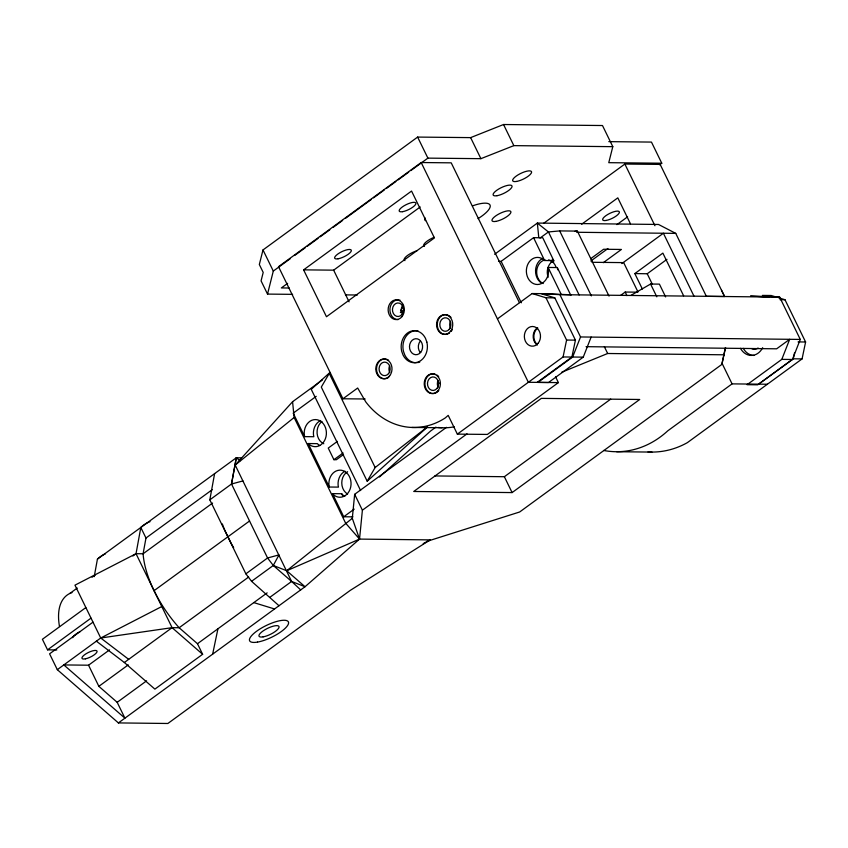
<?xml version="1.0" encoding="UTF-8"?>
<svg xmlns="http://www.w3.org/2000/svg" width="848" height="848" viewBox="0 0 848 848"><rect width="100%" height="100%" fill="white"/><g stroke="black" fill="none" stroke-linecap="round" stroke-linejoin="round"><path stroke-width="1.27" d="M446.493 427.339L354.655 494.32L352.302 518.308L359.541 539.095L305.036 586.731L118.402 722.92L57.314 669.676L49.587 653.829L92.994 622.156M354.655 494.32L362.393 510.199L359.541 539.095L286.709 570.746L273.289 565.478L267.576 557.984L231.515 484.007L236.306 457.782L241.521 457.846M278.992 605.726L251.58 581.315L245.867 573.82L209.816 499.843L231.515 484.007L236.306 457.782L240.101 460.75M94.223 576.629L97.425 559.139L236.306 457.782M96.375 641.173L124.349 662.511L154.887 689.127L202.63 654.285L172.091 627.668L136.03 553.691L140.821 527.467A105.247 51.484 53.9 0 1 150.022 521.679M140.821 527.467L145.973 538.035L143.1 553.765A81.631 39.93 53.9 0 0 179.151 627.743L197.478 643.717L202.63 654.285M209.816 499.843L214.608 473.629M426.565 541.48L519.633 512.001L721.849 364.417L725.591 347.532M212.647 654.147L217.936 628.781M519.379 302.609L451.221 162.837L421.18 162.53L278.515 266.675L342.942 398.772L357.665 388.024L365.827 401.984A80.793 66.176 -89.4 0 0 445.285 417.916L448.2 415.372L457.348 434.123L563.072 356.955L566.591 340.048L545.974 297.775L532.141 293.546L497.437 318.88M537.187 382.384L571.902 357.04L575.432 340.133L554.815 297.871L540.982 293.631L532.141 293.546M721.849 364.417L725.294 347.934M758.578 384.155L793.283 358.81L794.544 352.779M648.042 451.952A102.905 84.291 -89.4 0 0 687.378 442.635L802.081 358.905L805.6 341.998L784.983 299.726L778.697 297.807M608.8 141.648L651.465 142.082L661.769 163.219L608.769 162.678L612.797 146.662L602.483 125.525L503.542 124.518L470.629 137.62L417.619 137.079L262.997 249.948L259.329 264.512L263.198 272.431L261.078 280.879L267.523 294.097L292.613 294.351M267.523 294.097L273.3 271.084L290.355 258.619M591.13 337.08L583.254 357.146L548.497 382.512L537.897 382.395L572.654 357.029L580.53 336.963L559.913 294.669L541.745 293.609L570.513 294.786M779.662 297.129L750.607 296.153L779.662 297.129L800.279 339.423L792.414 359.488L757.688 384.812L747.088 384.695L781.803 359.372L789.679 339.306L776.651 348.814L586.053 346.673M251.58 581.315L273.289 565.478L278.981 554.899L267.576 557.984L245.867 573.82M375.145 467.513L329.257 373.406L321.297 387.101L367.195 481.208L375.145 467.513L427.222 427.053M300.69 589.89L291.606 581.452L235.203 465.064L292.581 401.719L322.516 379.872M329.914 372.505L311.237 389.306L360.623 490.568M367.195 481.208L427.297 427.116M379.469 477L430.583 431.007L435.936 427.106M235.203 465.064L294.118 417.492L292.581 401.719M294.627 255.502L305.291 247.722M307.421 246.164L318.085 238.373M320.215 236.815L329.808 229.797M333.01 227.465L342.603 220.448M345.804 218.116L371.382 199.418M373.523 197.86L384.176 190.069M386.317 188.51L395.91 181.504M398.041 179.946L408.704 172.155M410.835 170.596L427.89 158.131L480.901 158.671L513.846 145.633L612.797 146.662M303.605 269.855L411.556 191.054L434.42 237.938L326.469 316.739L303.605 269.855L333.646 270.162L420.216 206.965M287.631 283.349L281.356 287.938L289.263 288.013M400.362 312.562L403.574 310.22M494.596 254.283L537.356 223.077L658.514 224.466L675.75 233.38L706.352 296.312M543.632 223.342L624.859 164.046L660.157 164.406L724.574 296.503L706.278 296.312M316.23 396.334L293.207 413.146L304.655 436.635L313.845 436.72L313.431 434.462A13.557 11.098 -89.4 0 1 320.682 420.513M498.497 261.343L501.126 261.364L533.583 237.673L542.762 237.769L553.765 260.622L544.586 260.527A13.557 11.098 -89.4 0 0 527.392 265.297A13.557 11.098 -89.4 0 0 535.544 284.313A13.557 11.098 -89.4 0 0 548.518 269.706L548.105 267.459L557.295 267.544L570.905 295.464M69.822 593.462L77.242 588.056M92.061 577.234L95.23 574.923M145.973 538.035L212.276 489.656M659.638 164.788L661.769 163.219M581.643 224.254L617.81 197.849L630.424 223.724M132.86 556.012L136.03 553.691L143.1 553.765L212.604 503.044M85.807 607.603L42.4 639.275L47.552 649.844L56.784 649.95M616.931 224.614L627.573 216.844M47.552 649.844L90.959 618.171M337.43 441.363L328.25 448.073L333.911 459.701L336.391 459.722L343.535 454.507M590.59 258.757L603.617 249.259L621.414 249.45L603.32 262.657M590.833 261.014L607.931 248.538M154.06 590.674L249.545 521.001M333.911 459.701L343.101 452.991M57.314 669.676L100.721 638.003L161.788 606.532M621.828 263.569L663.39 233.242L694.014 296.238M88.552 665.203L98.856 686.339L117.183 702.314L124.91 718.171L63.823 664.927L88.552 665.203L109.562 649.875M642.339 289.009L634.834 273.575L662.871 253.117L683.615 295.782M634.834 273.575L647.225 273.756L666.963 259.35M620.545 295.443L625.188 292.051L637.049 292.178M124.349 662.511L172.091 627.668L179.151 627.743L248.665 577.022M98.856 686.339L128.26 664.885M344.765 496.26A13.557 11.098 -89.4 0 1 342.274 494.458L341.691 493.737L332.501 493.642L343.737 516.771L354.199 509.129M362.393 510.199L467.036 433.858M117.183 702.314L146.587 680.859M197.478 643.717L267.152 592.869M555.525 376.724L558.397 382.596L487.388 434.43L457.348 434.123M269.908 597.289L291.606 581.452L305.036 586.731L286.709 570.746L352.302 518.308M434.854 475.94L504.369 476.714L610.708 399.132M512.097 492.582L639.71 399.482L541.353 398.38L413.739 491.48L512.097 492.582L504.369 476.714M767.366 384.239L732.068 383.879L667.758 430.837A102.905 84.291 -89.4 0 1 603.649 450.458M539.953 238.087L548.433 231.949L559.691 230.91L577.361 231.101L609.044 296.111M294.118 417.492L345.624 523.163L359.541 539.095L430.201 539.89L350.16 590.452L167.872 723.482L118.402 722.92M631.156 295.242L650.575 284.038L659.405 284.122L665.638 296.917M423.216 543.621L430.201 539.89M136.03 553.691L74.963 585.162L100.721 638.003L128.684 659.341M561.609 372.283L607.666 353.499L724.266 354.803M231.515 484.007L242.931 480.922M100.721 638.003L172.091 627.668M574.87 231.334L577.361 231.101M551.179 261.873L553.808 261.905M592.031 262.297L623.672 262.615L638.025 292.051M345.454 294.881L357.347 295.009M779.959 299.683L784.983 299.726M545.974 297.775L554.815 297.871M798.063 341.924L805.6 341.998M566.591 340.048L575.432 340.133M793.283 358.81L802.081 358.905M563.072 356.955L571.902 357.04M781.803 359.372L792.414 359.488M558.397 382.596L528.357 382.289L421.18 162.53M342.942 398.772L365.138 398.995M411.895 427.445L441.935 427.752M616.644 451.719L651.932 452.079M304.655 436.635L304.241 434.377A13.557 11.098 -89.4 0 1 317.226 419.771A13.557 11.098 -89.4 0 1 325.367 438.798A13.557 11.098 -89.4 0 1 308.174 443.546L329.289 487.028L338.469 487.112L338.119 485.427A13.557 11.098 -89.4 0 1 345.041 471.223M343.737 516.771L352.916 516.856M576.629 232.267L675.75 233.38M559.913 294.669L769.062 297.012M580.53 336.963L800.279 339.423M572.654 357.029L583.254 357.146M308.174 443.546L317.353 443.642A13.557 11.098 -89.4 0 0 319.802 445.529M776.185 297.033L771.15 295.496L762.363 295.411L768.648 297.33M253.806 602.61L274.551 608.97M273.289 565.478L291.606 581.452M437.473 381.271L439.232 383.201M332.501 493.642L333.084 494.373A13.557 11.098 -89.4 0 0 350.16 488.999A13.557 11.098 -89.4 0 0 341.564 470.28A13.557 11.098 -89.4 0 0 328.939 485.342L329.289 487.028M721.478 290.143L724.574 296.503M624.859 164.046L654.942 225.727M722.242 363.728L732.068 383.879M650.575 284.038L656.808 296.821M625.188 292.051L626.926 295.623M503.542 124.518L513.846 145.633M548.105 267.459L561.153 294.214M470.629 137.62L480.901 158.671M501.126 261.364L521.319 302.789M417.619 137.079L427.89 158.131M333.646 270.162L349.079 301.814M262.997 249.948L273.3 271.084M647.225 273.756L652.419 284.419M559.691 230.91L591.374 295.91M579.142 294.966L548.433 231.949L537.356 223.077L538.766 237.535M604.359 346.705L607.666 353.499M341.691 493.737L342.815 496.048M533.583 237.673L544.586 260.527M557.295 267.544L557.698 269.802M59.487 626.534A71.645 35.054 53.9 0 1 71.995 592.582M72.705 637.685A9.858 2.947 -26 0 1 80.2 631.559M536.275 343.567A9.858 8.077 -89.4 0 1 537.791 328.028M758.123 348.03A9.858 8.077 -89.4 0 1 751.985 348.867M762.67 347.669A16.07 13.165 -89.4 0 1 740.463 348.327M753.946 355.46A16.07 13.165 -89.4 0 1 743.293 348.358M347.585 494.024A12.317 10.091 -89.4 0 1 341.765 482.872A12.317 10.091 -89.4 0 1 347.606 471.689M323.798 443.758A12.317 10.091 -89.4 0 1 317.099 433.392A12.317 10.091 -89.4 0 1 321.986 421.541M548.603 259.891A12.317 10.091 -89.4 0 1 555.949 266.866M543.208 283.561A12.317 10.091 -89.4 0 1 536.71 270.872A12.317 10.091 -89.4 0 1 545.105 259.859M548.168 277.275A12.317 10.091 -89.4 0 1 552.398 261.417M97.425 559.139A105.247 51.484 53.9 0 1 105.47 553.808M233.635 547.638A81.631 39.93 53.9 0 1 231.186 543.335L224.858 530.371A81.631 39.93 53.9 0 1 222.335 523.947M552.175 259.276A13.557 11.098 -89.4 0 1 553.765 260.622M541.967 283.37A13.557 11.098 -89.4 0 1 535.554 270.533A13.557 11.098 -89.4 0 1 542.837 258.343M404.952 260.612A10.473 3.138 -26 0 1 406.711 256.075A10.473 3.138 -26 0 1 417.015 250.732M424.477 246.365A10.473 3.138 -26 0 1 434.123 237.323M425.611 220.671A10.473 3.138 -26 0 1 425.399 218.127M472.453 205.894A24.645 7.367 -26 0 1 490.049 205.11A24.645 7.367 -26 0 1 478.071 218.614M454.284 426.82A80.793 66.176 -89.4 0 1 438.246 427.487M400.532 310.792A64.692 52.989 -89.4 0 1 402.588 307.347M402.069 313.304A6.773 5.554 -89.4 0 1 402.864 305.11M389.73 372.463A6.773 5.554 -89.4 0 1 389.656 365.689M438.14 387.282A6.773 5.554 -89.4 0 1 438.077 380.508M450.479 328.123A6.773 5.554 -89.4 0 1 450.405 321.35M420.29 352.567A8.014 6.561 -89.4 0 1 420.184 341.235M388.744 377.36A9.879 8.098 -89.4 0 1 376.512 369.039A9.879 8.098 -89.4 0 1 388.575 360.241M449.482 333.01A9.879 8.098 -89.4 0 1 438.776 330.338A9.879 8.098 -89.4 0 1 440.07 317.067A9.879 8.098 -89.4 0 1 451.009 317.438M452.419 329.342A9.879 8.098 -89.4 0 1 451.147 331.409M436.985 375.06A9.879 8.098 -89.4 0 1 438.67 376.597M438.819 390.568A9.879 8.098 -89.4 0 1 425.23 386.412A9.879 8.098 -89.4 0 1 435.013 374.106M419.781 362.054A16.017 13.123 -89.4 0 1 417.545 362.626M416.4 362.732A16.017 13.123 -89.4 0 1 404.867 355.164L403.468 351.358A16.017 13.123 -89.4 0 1 417.969 330.868M398.104 319.611A9.879 8.098 -89.4 0 1 389.963 308.598A9.879 8.098 -89.4 0 1 400.002 300.15M537.303 345.041A9.858 8.077 -89.4 0 1 537.134 327.964M426.851 342.062L425.452 338.257A16.017 13.123 -89.4 0 0 408.916 332.109A16.017 13.123 -89.4 0 0 401.698 351.337L403.097 355.142A16.017 13.123 -89.4 0 0 419.633 361.301A16.017 13.123 -89.4 0 0 426.851 342.062M263.103 636.869A11.088 3.318 -26 0 0 279.024 627.372A11.088 3.318 -26 0 0 264.883 629.799A11.088 3.318 -26 0 0 263.103 636.869M85.415 658.832A8.374 2.512 -26 0 0 97.096 651.54A8.374 2.512 -26 0 0 85.966 653.819A8.374 2.512 -26 0 0 85.415 658.832M257.527 642.095A21.56 6.455 -26 0 0 288.49 623.609A21.56 6.455 -26 0 0 260.993 628.347A21.56 6.455 -26 0 0 257.527 642.095M606.108 220.459A9.243 2.767 -26 0 0 619.369 212.53A9.243 2.767 -26 0 0 607.592 214.565A9.243 2.767 -26 0 0 606.108 220.459M495.889 221.392A10.473 3.138 -26 0 0 510.899 212.403A10.473 3.138 -26 0 0 497.511 214.745A10.473 3.138 -26 0 0 495.889 221.392M497.002 195.708A10.473 3.138 -26 0 0 512.033 186.73A10.473 3.138 -26 0 0 498.677 189.04A10.473 3.138 -26 0 0 497.002 195.708M516.527 181.451A10.473 3.138 -26 0 0 531.558 172.473A10.473 3.138 -26 0 0 518.202 174.783A10.473 3.138 -26 0 0 516.527 181.451M388.585 373.597A6.773 5.554 -89.4 0 0 385.978 362.308A6.773 5.554 -89.4 0 0 379.268 370.746A6.773 5.554 -89.4 0 0 388.585 373.597M436.996 388.405A6.773 5.554 -89.4 0 0 434.388 377.127A6.773 5.554 -89.4 0 0 427.678 385.554A6.773 5.554 -89.4 0 0 436.996 388.405M449.323 329.247A6.773 5.554 -89.4 0 0 446.726 317.968A6.773 5.554 -89.4 0 0 440.006 326.395A6.773 5.554 -89.4 0 0 449.323 329.247M420.735 352.291A8.014 6.561 -89.4 0 0 417.661 338.946A8.014 6.561 -89.4 0 0 409.722 348.92A8.014 6.561 -89.4 0 0 420.735 352.291M389.698 375.749A9.879 8.098 -89.4 0 0 385.904 359.287A9.879 8.098 -89.4 0 0 376.109 371.583A9.879 8.098 -89.4 0 0 389.698 375.749M450.447 331.398A9.879 8.098 -89.4 0 0 446.642 314.947A9.879 8.098 -89.4 0 0 436.858 327.243A9.879 8.098 -89.4 0 0 450.447 331.398M402.026 316.59A9.879 8.098 -89.4 0 0 398.231 300.128A9.879 8.098 -89.4 0 0 388.437 312.424A9.879 8.098 -89.4 0 0 402.026 316.59M438.109 390.557A9.879 8.098 -89.4 0 0 434.314 374.106A9.879 8.098 -89.4 0 0 424.519 386.402A9.879 8.098 -89.4 0 0 438.109 390.557M401.973 314.449A6.773 5.554 -89.4 0 0 399.376 303.16A6.773 5.554 -89.4 0 0 392.656 311.598A6.773 5.554 -89.4 0 0 401.973 314.449M338.055 258.799A9.243 2.767 -26 0 0 351.316 250.881A9.243 2.767 -26 0 0 339.539 252.916A9.243 2.767 -26 0 0 338.055 258.799M402.62 211.671A9.243 2.767 -26 0 0 415.88 203.753A9.243 2.767 -26 0 0 404.093 205.788A9.243 2.767 -26 0 0 402.62 211.671M538.204 343.186A9.858 8.077 -89.4 0 0 534.41 326.766A9.858 8.077 -89.4 0 0 524.647 339.041A9.858 8.077 -89.4 0 0 538.204 343.186"/></g></svg>
